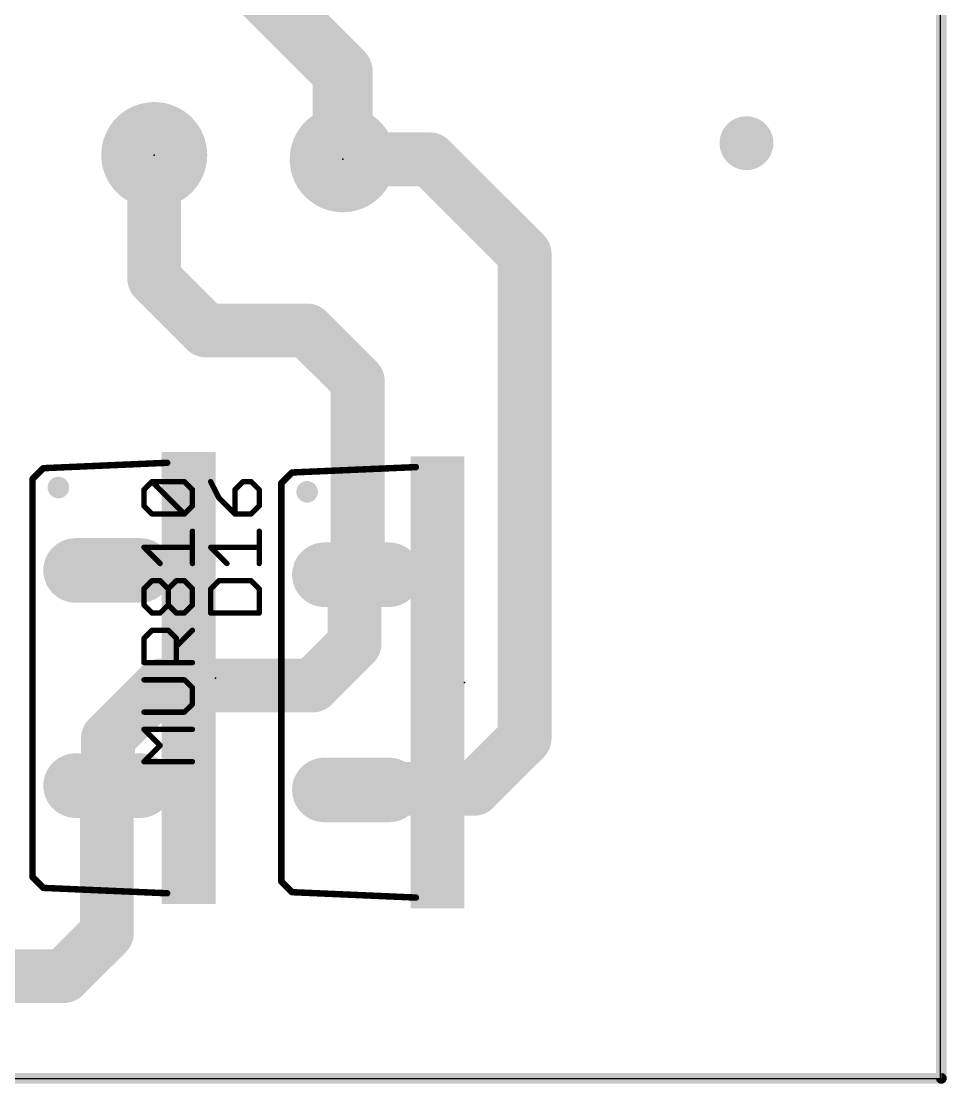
# Model space of a CAD drawing. Extents: x 0 to 165, y 0 to 217.
# Drawn here: x 143.4 to 165.23, y -0.13 to 24.95 of the extents above; entities that cross this region are included whole.
import ezdxf

# ---------------------------------------------------------------- set-up
doc = ezdxf.new("R2010")
doc.units = 0
for name, color, linetype in [('16', 175, 'CONTINUOUS'), ('17', 82, 'CONTINUOUS'), ('18', 82, 'CONTINUOUS'), ('20', 7, 'CONTINUOUS'), ('21', 253, 'CONTINUOUS'), ('23', 7, 'CONTINUOUS'), ('25', 253, 'CONTINUOUS'), ('27', 253, 'CONTINUOUS'), ('51', 253, 'CONTINUOUS')]:
    doc.layers.add(name, color=color, linetype=linetype)

# ---------------------------------------------------------------- blocks, each defined once
blk = doc.blocks.new('RECT')
blk.add_solid([(-0.5, -0.5), (0.5, -0.5), (-0.5, 0.5), (0.5, 0.5)])
blk = doc.blocks.new('LONGP100')
at = {"const_width": 1}
blk.add_lwpolyline([(-0.5, 0), (0.5, 0)], dxfattribs=at)
at = {"const_width": 0.5}
for points in [[(-0.5, 0.25, 1), (-0.5, -0.25)], [(0.5, -0.25, 1), (0.5, 0.25)]]:
    blk.add_lwpolyline(points, format="xyb", dxfattribs=at)
blk = doc.blocks.new('ROUNDP')
at = {"const_width": 0.5}
blk.add_lwpolyline([(0, -0.25, 1), (0, 0.25, 1), (0, -0.25)], format="xyb", dxfattribs=at)
blk = doc.blocks.new('ROUNDV')
at = {"const_width": 0.5}
blk.add_lwpolyline([(0, -0.25, 1), (0, 0.25, 1), (0, -0.25)], format="xyb", dxfattribs=at)

msp = doc.modelspace()

# ---------------------------------------------------------------- linework, layer by layer
at = {"layer": '16'}
for points, const_width in [([(165.1, 217.17), (165.1, 0)], 0.254), ([(150.9776, 23.749), (148.463, 26.2636)], 1.4224), ([(150.9776, 21.6916), (150.9776, 23.749)], 1.4224), ([(146.5326, 21.7932), (146.5326, 18.8722)], 1.27), ([(150.9776, 21.6916), (153.035, 21.6916)], 1.27), ([(153.035, 21.6916), (155.2702, 19.4564)], 1.27), ([(155.2702, 19.4564), (155.2702, 8.0264)], 1.27), ([(146.5326, 18.8722), (147.7518, 17.653)], 1.27), ([(147.7518, 17.653), (150.1394, 17.653)], 1.27), ([(150.1394, 17.653), (151.3332, 16.4592)], 1.27), ([(151.3332, 16.4592), (151.3332, 11.9126)], 1.27), ([(151.3332, 11.9126), (151.3078, 11.8872)], 1.27), ([(151.257, 11.8364), (151.3078, 11.8872)], 1.27), ([(151.257, 10.2616), (151.257, 11.8364)], 1.27), ([(150.2664, 9.271), (151.257, 10.2616)], 1.27), ([(145.4404, 8.0264), (146.685, 9.271)], 1.27), ([(146.685, 9.271), (150.2664, 9.271)], 1.27), ([(145.4404, 6.9088), (145.4404, 8.0264)], 1.27), ([(155.2702, 8.0264), (154.0764, 6.8326)], 1.27), ([(145.415, 6.8834), (145.4404, 6.9088)], 1.27), ([(145.415, 3.429), (145.415, 6.8834)], 1.27), ([(151.3332, 6.8326), (151.3078, 6.8072)], 1.27), ([(154.0764, 6.8326), (151.3332, 6.8326)], 1.27), ([(144.399, 2.413), (145.415, 3.429)], 1.27), ([(140.4366, 2.413), (144.399, 2.413)], 1.27), ([(165.1, 0), (0, 0)], 0.254)]:
    msp.add_lwpolyline(points, dxfattribs=dict(at, const_width=const_width))
for points, const_width in [([(151.3332, 23.749, 1), (150.622, 23.749)], 0.7112), ([(150.7262, 23.4976, 1), (151.229, 24.0004)], 0.7112), ([(146.8501, 21.7932, 1), (146.2151, 21.7932)], 0.635), ([(150.9776, 22.0091, 1), (150.9776, 21.3741)], 0.635), ([(153.2595, 21.9161, 1), (152.8105, 21.4671)], 0.635), ([(153.035, 21.3741, 1), (153.035, 22.0091)], 0.635), ([(150.622, 21.6916, 1), (151.3332, 21.6916)], 0.7112), ([(155.5877, 19.4564, 1), (154.9527, 19.4564)], 0.635), ([(155.0457, 19.2319, 1), (155.4947, 19.6809)], 0.635), ([(146.7571, 19.0967, 1), (146.3081, 18.6477)], 0.635), ([(146.2151, 18.8722, 1), (146.8501, 18.8722)], 0.635), ([(147.7518, 17.9705, 1), (147.7518, 17.3355)], 0.635), ([(147.5273, 17.4285, 1), (147.9763, 17.8775)], 0.635), ([(150.3639, 17.8775, 1), (149.9149, 17.4285)], 0.635), ([(150.1394, 17.3355, 1), (150.1394, 17.9705)], 0.635), ([(151.6507, 16.4592, 1), (151.0157, 16.4592)], 0.635), ([(151.1087, 16.2347, 1), (151.5577, 16.6837)], 0.635), ([(151.5577, 11.6881, 1), (151.1087, 12.1371)], 0.635), ([(151.5745, 11.8364, 1), (150.9395, 11.8364)], 0.635), ([(151.0325, 12.0609, 1), (151.4815, 11.6119)], 0.635), ([(151.0833, 12.1117, 1), (151.5323, 11.6627)], 0.635), ([(151.5323, 11.6627, 1), (151.0833, 12.1117)], 0.635), ([(151.0157, 11.9126, 1), (151.6507, 11.9126)], 0.635), ([(151.4815, 10.0371, 1), (151.0325, 10.4861)], 0.635), ([(150.9395, 10.2616, 1), (151.5745, 10.2616)], 0.635), ([(146.685, 9.5885, 1), (146.685, 8.9535)], 0.635), ([(146.9095, 9.0465, 1), (146.4605, 9.4955)], 0.635), ([(150.0419, 9.4955, 1), (150.4909, 9.0465)], 0.635), ([(150.2664, 8.9535, 1), (150.2664, 9.5885)], 0.635), ([(145.7579, 8.0264, 1), (145.1229, 8.0264)], 0.635), ([(145.2159, 8.2509, 1), (145.6649, 7.8019)], 0.635), ([(155.4947, 7.8019, 1), (155.0457, 8.2509)], 0.635), ([(154.9527, 8.0264, 1), (155.5877, 8.0264)], 0.635), ([(145.6649, 6.6843, 1), (145.2159, 7.1333)], 0.635), ([(145.7325, 6.8834, 1), (145.0975, 6.8834)], 0.635), ([(145.1905, 7.1079, 1), (145.6395, 6.6589)], 0.635), ([(151.0833, 7.0317, 1), (151.5323, 6.5827)], 0.635), ([(151.3332, 7.1501, 1), (151.3332, 6.5151)], 0.635), ([(151.5577, 6.6081, 1), (151.1087, 7.0571)], 0.635), ([(153.8519, 7.0571, 1), (154.3009, 6.6081)], 0.635), ([(154.0764, 6.5151, 1), (154.0764, 7.1501)], 0.635), ([(145.1229, 6.9088, 1), (145.7579, 6.9088)], 0.635), ([(145.6395, 3.2045, 1), (145.1905, 3.6535)], 0.635), ([(145.0975, 3.429, 1), (145.7325, 3.429)], 0.635), ([(144.399, 2.0955, 1), (144.399, 2.7305)], 0.635), ([(144.1745, 2.6375, 1), (144.6235, 2.1885)], 0.635), ([(165.0365, 0, 1), (165.1635, 0)], 0.127), ([(165.1, -0.0635, 1), (165.1, 0.0635)], 0.127)]:
    msp.add_lwpolyline(points, format="xyb", dxfattribs=dict(at, const_width=const_width))
at = {"layer": '20'}
for p, q in [((165.08, 0), (165.08, 216.84)), ((0, 0), (165.08, 0))]:
    msp.add_line(p, q, dxfattribs=at)
at = {"layer": '21', "const_width": 0.1524}
for points in [[(143.9164, 14.4018), (146.8374, 14.5288)], [(143.9164, 14.4018), (143.6624, 14.1478)], [(149.7838, 14.3002), (149.5298, 14.0462)], [(149.7838, 14.3002), (152.7048, 14.4272)], [(143.6624, 4.7498), (143.6624, 14.1478)], [(149.5298, 4.6482), (149.5298, 14.0462)], [(143.6624, 4.7498), (143.9164, 4.4958)], [(146.8374, 4.3688), (143.9164, 4.4958)], [(149.5298, 4.6482), (149.7838, 4.3942)], [(152.7048, 4.2672), (149.7838, 4.3942)]]:
    msp.add_lwpolyline(points, dxfattribs=at)
at = {"layer": '21'}
for points, const_width in [([(146.8391, 14.4907, 1), (146.8357, 14.5669)], 0.0762), ([(143.9147, 14.4399, 1), (143.9181, 14.3637)], 0.0762), ([(143.9433, 14.3749, 1), (143.8895, 14.4287)], 0.0762), ([(149.7821, 14.3383, 1), (149.7855, 14.2621)], 0.0762), ([(149.8107, 14.2733, 1), (149.7569, 14.3271)], 0.0762), ([(152.7065, 14.3891, 1), (152.7031, 14.4653)], 0.0762), ([(143.7005, 14.1478, 1), (143.6243, 14.1478)], 0.0762), ([(143.6355, 14.1747, 1), (143.6893, 14.1209)], 0.0762), ([(144.272, 13.8176, 1), (144.272, 14.0716, 1), (144.272, 13.8176)], 0.254), ([(149.5679, 14.0462, 1), (149.4917, 14.0462)], 0.0762), ([(149.5029, 14.0731, 1), (149.5567, 14.0193)], 0.0762), ([(150.1394, 13.716, 1), (150.1394, 13.97, 1), (150.1394, 13.716)], 0.254), ([(143.6243, 4.7498, 1), (143.7005, 4.7498)], 0.0762), ([(143.6893, 4.7767, 1), (143.6355, 4.7229)], 0.0762), ([(143.9181, 4.5339, 1), (143.9147, 4.4577)], 0.0762), ([(143.8895, 4.4689, 1), (143.9433, 4.5227)], 0.0762), ([(149.4917, 4.6482, 1), (149.5679, 4.6482)], 0.0762), ([(149.5567, 4.6751, 1), (149.5029, 4.6213)], 0.0762), ([(146.8357, 4.3307, 1), (146.8391, 4.4069)], 0.0762), ([(149.7855, 4.4323, 1), (149.7821, 4.3561)], 0.0762), ([(149.7569, 4.3673, 1), (149.8107, 4.4211)], 0.0762), ([(152.7031, 4.2291, 1), (152.7065, 4.3053)], 0.0762)]:
    msp.add_lwpolyline(points, format="xyb", dxfattribs=dict(at, const_width=const_width))
at = {"layer": '23'}
for p in [(146.5326, 21.7932), (150.9776, 21.6916), (147.9804, 9.4488), (153.8478, 9.3472)]:
    msp.add_point(p, dxfattribs=at)
at = {"layer": '25', "const_width": 0.127}
for points in [[(147.8651, 14.0839), (148.0558, 13.7026)], [(148.6278, 14.0839), (148.4371, 13.8933)], [(148.8184, 14.0839), (148.6278, 14.0839)], [(149.0091, 13.8933), (148.8184, 14.0839)], [(148.4371, 13.8933), (148.4371, 13.3213)], [(149.0091, 13.512), (149.0091, 13.8933)], [(148.0558, 13.7026), (148.4371, 13.3213)], [(148.8184, 13.3213), (149.0091, 13.512)], [(148.4371, 13.3213), (148.8184, 13.3213)], [(149.0091, 12.1519), (149.0091, 12.9146)], [(148.2465, 12.1519), (147.8651, 12.5332)], [(147.8651, 12.5332), (149.0091, 12.5332)], [(148.0558, 11.7452), (147.8651, 11.5545)], [(148.8184, 11.7452), (148.0558, 11.7452)], [(149.0091, 11.5545), (148.8184, 11.7452)], [(147.8651, 11.5545), (147.8651, 10.9825)], [(149.0091, 10.9825), (149.0091, 11.5545)], [(147.8651, 10.9825), (149.0091, 10.9825)]]:
    msp.add_lwpolyline(points, dxfattribs=at)
at = {"layer": '25', "const_width": 0.0635}
for points in [[(147.8935, 14.0981, 1), (147.8367, 14.0697)], [(148.6278, 14.1157, 1), (148.6278, 14.0522)], [(148.6502, 14.0615, 1), (148.6053, 14.1064)], [(148.8409, 14.1064, 1), (148.796, 14.0615)], [(148.8184, 14.0522, 1), (148.8184, 14.1157)], [(148.4689, 13.8933, 1), (148.4054, 13.8933)], [(148.4147, 13.9157, 1), (148.4596, 13.8708)], [(149.0409, 13.8933, 1), (148.9774, 13.8933)], [(148.9866, 13.8708, 1), (149.0316, 13.9157)], [(148.0782, 13.7251, 1), (148.0333, 13.6802)], [(148.0274, 13.6884, 1), (148.0842, 13.7168)], [(148.9774, 13.512, 1), (149.0409, 13.512)], [(149.0316, 13.4895, 1), (148.9866, 13.5344)], [(148.4371, 13.353, 1), (148.4371, 13.2895)], [(148.4054, 13.3213, 1), (148.4689, 13.3213)], [(148.4147, 13.2988, 1), (148.4596, 13.3437)], [(148.796, 13.3437, 1), (148.8409, 13.2988)], [(148.8184, 13.2895, 1), (148.8184, 13.353)], [(149.0409, 12.9146, 1), (148.9774, 12.9146)], [(147.8651, 12.565, 1), (147.8651, 12.5015)], [(147.8876, 12.5557, 1), (147.8427, 12.5108)], [(149.0091, 12.5015, 1), (149.0091, 12.565)], [(148.224, 12.1294, 1), (148.2689, 12.1744)], [(148.9774, 12.1519, 1), (149.0409, 12.1519)], [(148.0558, 11.7769, 1), (148.0558, 11.7134)], [(148.0782, 11.7227, 1), (148.0333, 11.7676)], [(148.8409, 11.7676, 1), (148.796, 11.7227)], [(148.8184, 11.7134, 1), (148.8184, 11.7769)], [(147.8969, 11.5545, 1), (147.8334, 11.5545)], [(147.8427, 11.5769, 1), (147.8876, 11.532)], [(149.0409, 11.5545, 1), (148.9774, 11.5545)], [(148.9866, 11.532, 1), (149.0316, 11.5769)], [(147.8651, 11.0143, 1), (147.8651, 10.9508)], [(149.0091, 10.9508, 1), (149.0091, 11.0143)], [(147.8334, 10.9825, 1), (147.8969, 10.9825)], [(148.9774, 10.9825, 1), (149.0409, 10.9825)]]:
    msp.add_lwpolyline(points, format="xyb", dxfattribs=at)
at = {"layer": '27', "const_width": 0.127}
for points in [[(146.2903, 13.8933), (146.481, 14.0839)], [(146.481, 14.0839), (147.2436, 14.0839)], [(147.2436, 13.3213), (146.481, 14.0839)], [(147.2436, 14.0839), (147.4343, 13.8933)], [(146.2903, 13.512), (146.2903, 13.8933)], [(147.4343, 13.8933), (147.4343, 13.512)], [(146.481, 13.3213), (146.2903, 13.512)], [(147.4343, 13.512), (147.2436, 13.3213)], [(147.2436, 13.3213), (146.481, 13.3213)], [(147.4343, 12.1519), (147.4343, 12.9145)], [(146.6716, 12.1519), (146.2903, 12.5332)], [(146.2903, 12.5332), (147.4343, 12.5332)], [(146.2903, 11.5545), (146.481, 11.7451)], [(146.481, 11.7451), (146.6716, 11.7451)], [(146.6716, 11.7451), (146.8623, 11.5545)], [(146.8623, 11.5545), (147.053, 11.7451)], [(147.053, 11.7451), (147.2436, 11.7451)], [(147.2436, 11.7451), (147.4343, 11.5545)], [(146.2903, 11.1732), (146.2903, 11.5545)], [(146.8623, 11.1732), (146.8623, 11.5545)], [(147.4343, 11.5545), (147.4343, 11.1732)], [(146.481, 10.9825), (146.2903, 11.1732)], [(146.6716, 10.9825), (146.481, 10.9825)], [(146.8623, 11.1732), (146.6716, 10.9825)], [(147.053, 10.9825), (146.8623, 11.1732)], [(147.2436, 10.9825), (147.053, 10.9825)], [(147.4343, 11.1732), (147.2436, 10.9825)], [(146.2903, 10.3851), (146.481, 10.5757)], [(146.481, 10.5757), (146.8623, 10.5757)], [(146.8623, 10.5757), (147.053, 10.3851)], [(147.053, 10.1944), (147.4343, 10.5757)], [(146.2903, 9.8131), (146.2903, 10.3851)], [(147.053, 10.3851), (147.053, 9.8131)], [(147.4343, 9.8131), (146.2903, 9.8131)], [(147.2436, 9.4063), (146.2903, 9.4063)], [(147.4343, 9.2157), (147.2436, 9.4063)], [(147.4343, 8.8344), (147.4343, 9.2157)], [(147.2436, 8.6437), (147.4343, 8.8344)], [(146.2903, 8.6437), (147.2436, 8.6437)], [(146.6716, 7.8556), (146.2903, 8.237)], [(146.2903, 8.237), (147.4343, 8.237)], [(146.2903, 7.4743), (146.6716, 7.8556)], [(147.4343, 7.4743), (146.2903, 7.4743)]]:
    msp.add_lwpolyline(points, dxfattribs=at)
at = {"layer": '27', "const_width": 0.0635}
for points in [[(146.481, 14.1157, 1), (146.481, 14.0522)], [(146.5034, 14.1064, 1), (146.4585, 14.0615)], [(146.5034, 14.0615, 1), (146.4585, 14.1064)], [(147.2661, 14.1064, 1), (147.2212, 14.0615)], [(147.2436, 14.0522, 1), (147.2436, 14.1157)], [(146.3221, 13.8933, 1), (146.2586, 13.8933)], [(146.2679, 13.9157, 1), (146.3128, 13.8708)], [(147.466, 13.8933, 1), (147.4026, 13.8933)], [(147.4118, 13.8708, 1), (147.4568, 13.9157)], [(146.3128, 13.5344, 1), (146.2679, 13.4895)], [(146.2586, 13.512, 1), (146.3221, 13.512)], [(147.4026, 13.512, 1), (147.466, 13.512)], [(147.4568, 13.4895, 1), (147.4118, 13.5344)], [(146.481, 13.353, 1), (146.481, 13.2895)], [(146.4585, 13.2988, 1), (146.5034, 13.3437)], [(147.2212, 13.3437, 1), (147.2661, 13.2988)], [(147.2212, 13.2988, 1), (147.2661, 13.3437)], [(147.2436, 13.2895, 1), (147.2436, 13.353)], [(147.466, 12.9145, 1), (147.4026, 12.9145)], [(146.2903, 12.565, 1), (146.2903, 12.5015)], [(146.3128, 12.5557, 1), (146.2679, 12.5108)], [(147.4343, 12.5015, 1), (147.4343, 12.565)], [(146.6492, 12.1294, 1), (146.6941, 12.1743)], [(147.4026, 12.1519, 1), (147.466, 12.1519)], [(146.481, 11.7769, 1), (146.481, 11.7134)], [(146.5034, 11.7227, 1), (146.4585, 11.7676)], [(146.6941, 11.7676, 1), (146.6492, 11.7227)], [(146.6716, 11.7134, 1), (146.6716, 11.7769)], [(147.053, 11.7769, 1), (147.053, 11.7134)], [(147.0754, 11.7227, 1), (147.0305, 11.7676)], [(147.2661, 11.7676, 1), (147.2212, 11.7227)], [(147.2436, 11.7134, 1), (147.2436, 11.7769)], [(146.3221, 11.5545, 1), (146.2586, 11.5545)], [(146.2679, 11.5769, 1), (146.3128, 11.532)], [(146.8941, 11.5545, 1), (146.8306, 11.5545)], [(146.8399, 11.5769, 1), (146.8848, 11.532)], [(146.8399, 11.532, 1), (146.8848, 11.5769)], [(147.466, 11.5545, 1), (147.4026, 11.5545)], [(147.4118, 11.532, 1), (147.4568, 11.5769)], [(146.3128, 11.1956, 1), (146.2679, 11.1507)], [(146.2586, 11.1732, 1), (146.3221, 11.1732)], [(146.481, 11.0142, 1), (146.481, 10.9507)], [(146.4585, 10.96, 1), (146.5034, 11.0049)], [(146.6492, 11.0049, 1), (146.6941, 10.96)], [(146.6716, 10.9507, 1), (146.6716, 11.0142)], [(146.8848, 11.1956, 1), (146.8399, 11.1507)], [(146.8306, 11.1732, 1), (146.8941, 11.1732)], [(146.8848, 11.1507, 1), (146.8399, 11.1956)], [(147.053, 11.0142, 1), (147.053, 10.9507)], [(147.0305, 10.96, 1), (147.0754, 11.0049)], [(147.2212, 11.0049, 1), (147.2661, 10.96)], [(147.2436, 10.9507, 1), (147.2436, 11.0142)], [(147.4026, 11.1732, 1), (147.466, 11.1732)], [(147.4568, 11.1507, 1), (147.4118, 11.1956)], [(146.481, 10.6075, 1), (146.481, 10.544)], [(146.5034, 10.5533, 1), (146.4585, 10.5982)], [(146.8848, 10.5982, 1), (146.8399, 10.5533)], [(146.8623, 10.544, 1), (146.8623, 10.6075)], [(147.4568, 10.5533, 1), (147.4118, 10.5982)], [(146.3221, 10.3851, 1), (146.2586, 10.3851)], [(146.2679, 10.4075, 1), (146.3128, 10.3626)], [(147.0847, 10.3851, 1), (147.0212, 10.3851)], [(147.0305, 10.3626, 1), (147.0754, 10.4075)], [(147.0305, 10.2169, 1), (147.0754, 10.172)], [(146.2903, 9.8448, 1), (146.2903, 9.7813)], [(146.2586, 9.8131, 1), (146.3221, 9.8131)], [(147.0212, 9.8131, 1), (147.0847, 9.8131)], [(147.4343, 9.7813, 1), (147.4343, 9.8448)], [(146.2903, 9.4381, 1), (146.2903, 9.3746)], [(147.2661, 9.4288, 1), (147.2212, 9.3839)], [(147.2436, 9.3746, 1), (147.2436, 9.4381)], [(147.466, 9.2157, 1), (147.4026, 9.2157)], [(147.4118, 9.1932, 1), (147.4568, 9.2381)], [(147.4026, 8.8344, 1), (147.466, 8.8344)], [(147.4568, 8.8119, 1), (147.4118, 8.8568)], [(146.2903, 8.6755, 1), (146.2903, 8.612)], [(147.2212, 8.6662, 1), (147.2661, 8.6212)], [(147.2436, 8.612, 1), (147.2436, 8.6755)], [(146.2903, 8.2687, 1), (146.2903, 8.2052)], [(146.3128, 8.2594, 1), (146.2679, 8.2145)], [(147.4343, 8.2052, 1), (147.4343, 8.2687)], [(146.6941, 7.8332, 1), (146.6492, 7.8781)], [(146.6492, 7.8332, 1), (146.6941, 7.8781)], [(146.2903, 7.5061, 1), (146.2903, 7.4426)], [(146.2679, 7.4968, 1), (146.3128, 7.4519)], [(147.4343, 7.4426, 1), (147.4343, 7.5061)]]:
    msp.add_lwpolyline(points, format="xyb", dxfattribs=at)

# ---------------------------------------------------------------- block references
at = {"layer": '17'}
for name, p, xscale, yscale in [('ROUNDP', (146.5326, 21.7932), 2.5, 2.5), ('ROUNDP', (150.9776, 21.6916), 2.5, 2.5), ('LONGP100', (145.4404, 11.9888), 1.524, 1.524), ('LONGP100', (151.3078, 11.8872), 1.524, 1.524), ('LONGP100', (145.4404, 6.9088), 1.524, 1.524), ('LONGP100', (151.3078, 6.8072), 1.524, 1.524)]:
    msp.add_blockref(name, p, dxfattribs=dict(at, xscale=xscale, yscale=yscale))
at = {"layer": '18'}
for p, xscale, yscale in [((160.5026, 22.0726), 1.27, 1.27), ((160.528, 22.1234), 1.0064, 1.0064)]:
    msp.add_blockref('ROUNDV', p, dxfattribs=dict(at, xscale=xscale, yscale=yscale))
at = {"layer": '21', "rotation": 270}
for p, xscale, yscale in [((146.9644, 13.8303), 1.905, 0.508), ((147.5994, 9.4488), 10.668, 0.762), ((152.8318, 13.7287), 1.905, 0.508), ((153.4668, 9.3472), 10.668, 0.762), ((146.9644, 9.4488), 3.302, 0.508), ((152.8318, 9.3472), 3.302, 0.508), ((146.9644, 5.0673), 1.905, 0.508), ((152.8318, 4.9657), 1.905, 0.508)]:
    msp.add_blockref('RECT', p, dxfattribs=dict(at, xscale=xscale, yscale=yscale))
at = {"layer": '51', "xscale": 1.778, "yscale": 0.508, "rotation": 270}
for p in [(146.9644, 11.9888), (152.8318, 11.8872), (146.9644, 6.9088), (152.8318, 6.8072)]:
    msp.add_blockref('RECT', p, dxfattribs=at)

doc.saveas('drawing.dxf')
